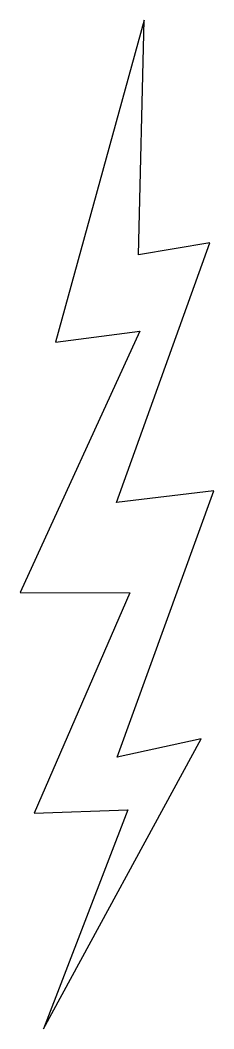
# Model space of a CAD drawing. Header units: centimetres. Extents: x -1.9 to 1.9, y -10.1 to 10.1.
import ezdxf

# ---------------------------------------------------------------- set-up
doc = ezdxf.new("R2010")
doc.units = ezdxf.units.CM
doc.header["$MEASUREMENT"] = 0
doc.layers.add('Camada 1', color=7, linetype='Continuous')

msp = doc.modelspace()

# ---------------------------------------------------------------- linework, layer by layer
at = {"layer": 'Camada 1'}
msp.add_open_spline([(0.54901, 10.14213), (0.54901, 10.14213), (0.42926, 5.42365), (0.42926, 5.42365), (0.42926, 5.42365), (0.42926, 5.42365), (1.86526, 5.66342), (1.86526, 5.66342), (1.86526, 5.66342), (1.86526, 5.66342), (-0.01106, 0.44057), (-0.01106, 0.44057), (-0.01106, 0.44057), (-0.01106, 0.44057), (1.94712, 0.67579), (1.94712, 0.67579), (1.94712, 0.67579), (1.94712, 0.67579), (0.00339, -4.68158), (0.00339, -4.68158), (0.00339, -4.68158), (0.00339, -4.68158), (1.69257, -4.31153), (1.69257, -4.31153), (1.69257, -4.31153), (1.69257, -4.31153), (-1.47775, -10.14213), (-1.47775, -10.14213), (-1.47775, -10.14213), (-1.47775, -10.14213), (0.21579, -5.73782), (0.21579, -5.73782), (0.21579, -5.73782), (0.21579, -5.73782), (-1.66693, -5.80301), (-1.66693, -5.80301), (-1.66693, -5.80301), (-1.66693, -5.80301), (0.25606, -1.37526), (0.25606, -1.37526), (0.25606, -1.37526), (0.25606, -1.37526), (-1.94712, -1.36894), (-1.94712, -1.36894), (-1.94712, -1.36894), (-1.94712, -1.36894), (0.45934, 3.88494), (0.45934, 3.88494), (0.45934, 3.88494), (0.45934, 3.88494), (-1.23373, 3.66537), (-1.23373, 3.66537), (-1.23373, 3.66537), (-1.23373, 3.66537), (0.54901, 10.14213), (0.54901, 10.14213)], degree=3, knots=[0, 0, 0, 0, 0.06666667, 0.06666667, 0.06666667, 0.06666667, 0.13333333, 0.13333333, 0.13333333, 0.13333333, 0.2, 0.2, 0.2, 0.2, 0.26666667, 0.26666667, 0.26666667, 0.26666667, 0.33333333, 0.33333333, 0.33333333, 0.33333333, 0.4, 0.4, 0.4, 0.4, 0.46666667, 0.46666667, 0.46666667, 0.46666667, 0.53333333, 0.53333333, 0.53333333, 0.53333333, 0.6, 0.6, 0.6, 0.6, 0.66666667, 0.66666667, 0.66666667, 0.66666667, 0.73333333, 0.73333333, 0.73333333, 0.73333333, 0.8, 0.8, 0.8, 0.8, 0.86666667, 0.86666667, 0.86666667, 0.86666667, 1, 1, 1, 1], dxfattribs=at)

doc.saveas('drawing.dxf')
